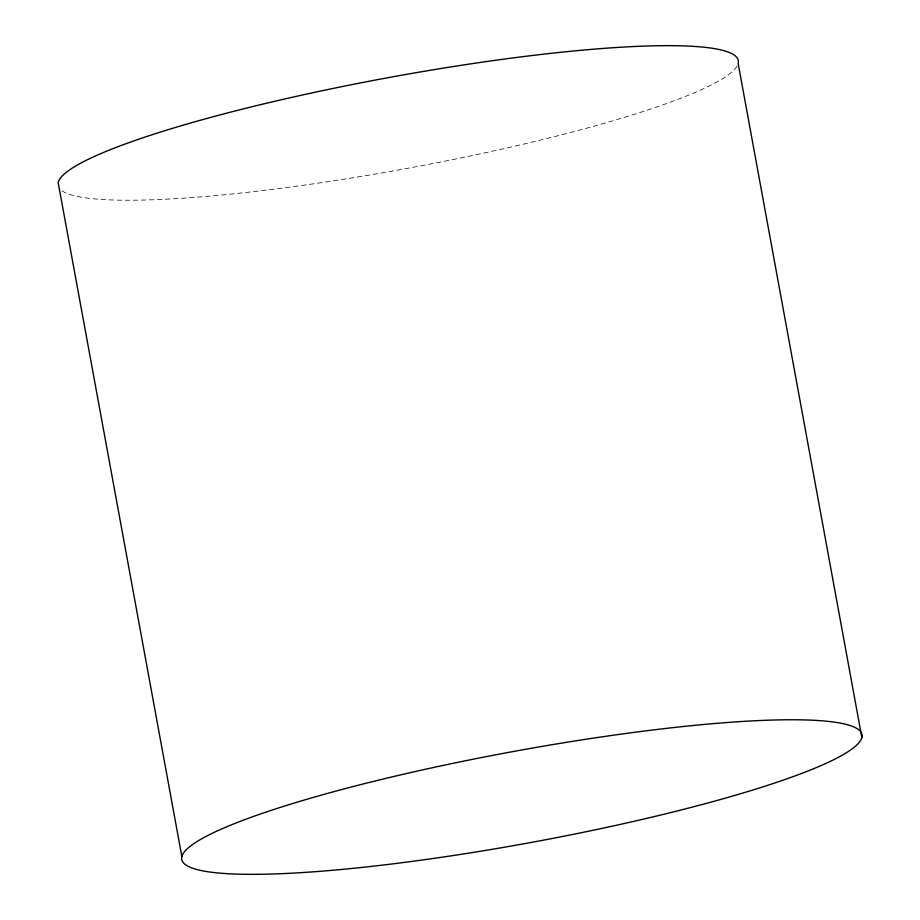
<?xml version="1.0" encoding="UTF-8"?>
<svg xmlns="http://www.w3.org/2000/svg" width="920" height="920" viewBox="0 0 920 920"><rect width="100%" height="100%" fill="white"/><g stroke="black" fill="none" stroke-linecap="round" stroke-linejoin="round"><path stroke-width="0.69" stroke-dasharray="4.6 3.45" d="M737.023 66.067A345.793 46.333 -10.4 0 1 408.077 168.233A345.793 46.333 -10.4 0 1 61.594 190.474"/><path stroke-width="1.38" d="M861.856 737.529A345.793 46.333 -10.4 0 0 362.618 784.116A345.793 46.333 -10.4 0 0 341.113 869.503A345.793 46.333 -10.4 0 0 861.856 737.529L738.139 63.422A345.793 46.333 -10.4 0 0 410.55 73.646A345.793 46.333 -10.4 0 0 58.144 182.47L181.861 856.577"/></g></svg>
